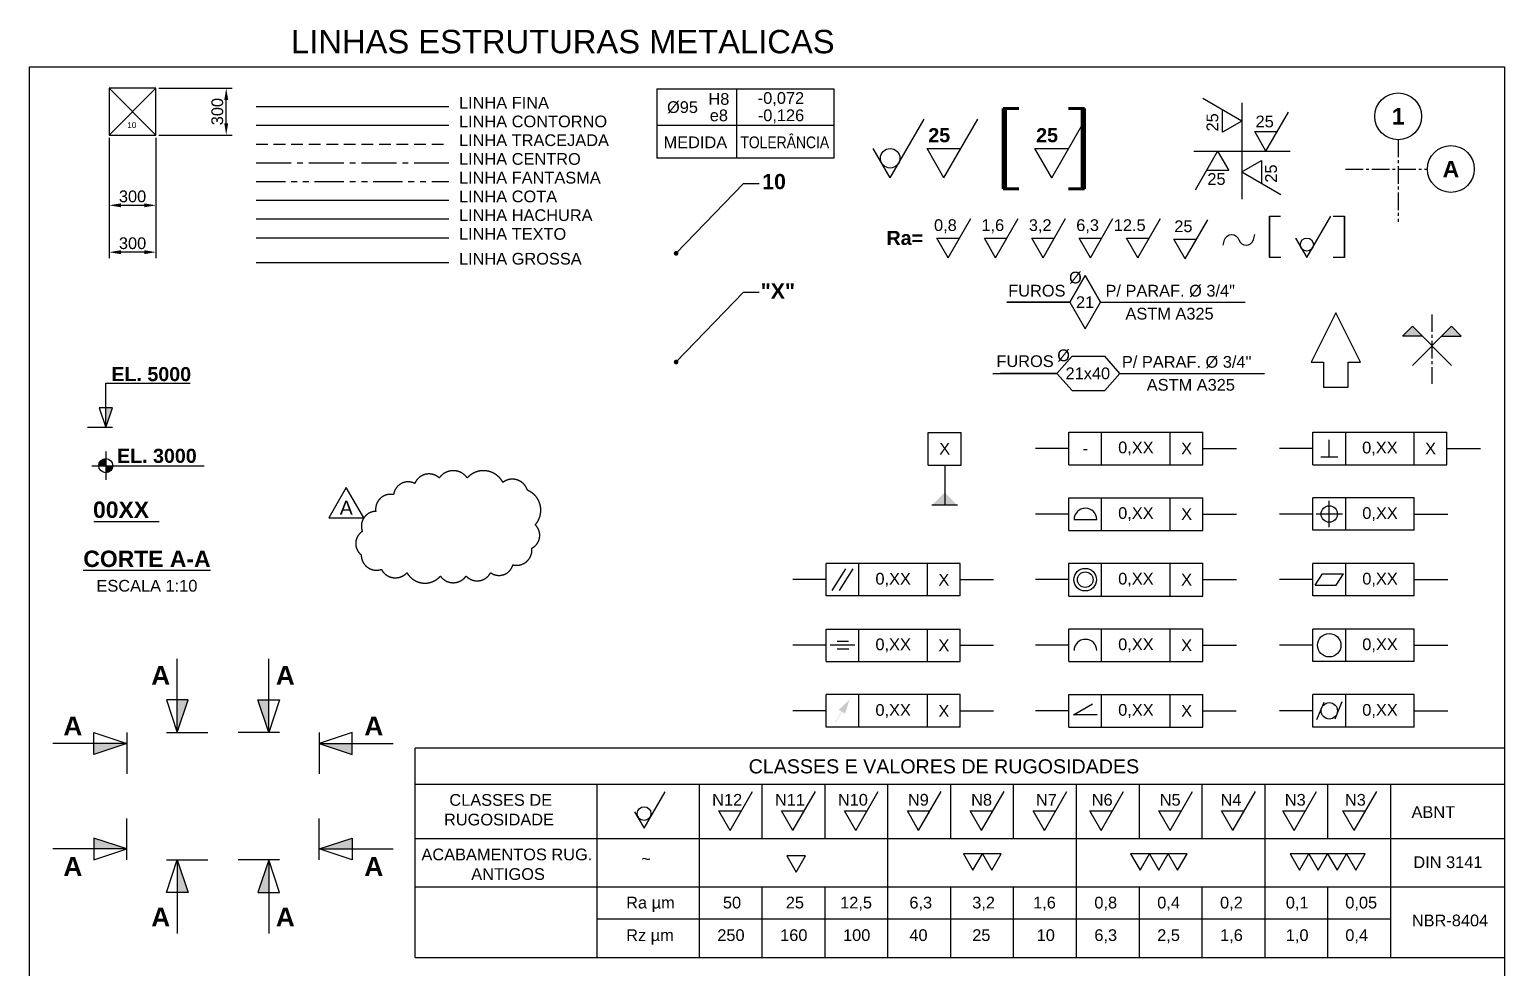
# Model space of a CAD drawing. Header units: millimetres. Extents: x -16232 to 52632, y -3739 to 20678.
# Drawn here: x 25956 to 35403, y 12047 to 18058 of the extents above; entities that cross this region are included whole.
import ezdxf
from ezdxf.enums import TextEntityAlignment as Align

# ---------------------------------------------------------------- set-up
doc = ezdxf.new("R2010")
doc.units = ezdxf.units.MM
doc.header["$LTSCALE"] = 300
doc.header["$MEASUREMENT"] = 0
for name, pattern in [('CENTER', [2, 1.25, -0.25, 0.25, -0.25]), ('CENTER2', [1.125, 0.75, -0.125, 0.125, -0.125]), ('HIDDEN', [0.375, 0.25, -0.125]), ('PHANTOM2', [1.25, 0.625, -0.125, 0.125, -0.125, 0.125, -0.125])]:
    doc.linetypes.add(name, pattern=pattern)
for name, color, linetype in [('EM-PJ-CENTRO', 10, 'CENTER2'), ('EM-PJ-CHEIA', 5, 'Continuous'), ('EM-PJ-CONTORNO', 3, 'Continuous'), ('EM-PJ-COTA', 7, 'Continuous'), ('EM-PJ-FANTASMA', 8, 'PHANTOM2'), ('EM-PJ-FINA', 1, 'Continuous'), ('EM-PJ-HACHURA', 8, 'Continuous'), ('EM-PJ-TEXTO', 7, 'Continuous'), ('EM-PJ-TRACEJADA', 1, 'HIDDEN'), ('EPC02', 2, 'Continuous'), ('FSI 03', 3, 'Continuous'), ('MARCAS REVISÃO', 6, 'CENTER'), ('ME-PJ-CONTORNO', 3, 'Continuous')]:
    doc.layers.add(name, color=color, linetype=linetype)
doc.styles.add('PADRAO ANGLO', font='arial.ttf')
doc.styles.add('PADRAO ANGLO NEG', font='arialbd.ttf')
doc.styles.add('SIMPLEX', font='SIMPLEX')
doc.dimstyles.new('COTAS-ANGLO-PADRÃO', dxfattribs={"dimscale": 30, "dimtxt": 2.5, "dimasz": 2.5, "dimexe": 1.25, "dimexo": 0.625, "dimtad": 1, "dimtxsty": 'PADRAO ANGLO', "dimcen": 2.5, "dimclrd": 256, "dimclre": 256, "dimclrt": 256, "dimadec": 0, "dimazin": 0, "dimtfac": 1, "dimtmove": 0, "dimatfit": 0, "dimfxl": 1, "dimarcsym": 0})

# ---------------------------------------------------------------- blocks, each defined once
blk = doc.blocks.new('*D13')
at = {"layer": 'Defpoints', "color": 0, "transparency": 16777216}
for p in [(26466.4, 17382.7), (26766.4, 17382.7), (26766.4, 16932.7)]:
    blk.add_point(p, dxfattribs=at)
at = {"layer": 'EM-PJ-COTA', "lineweight": -2, "transparency": 16777216}
for p, q in [((26466.4, 17363.9), (26466.4, 16895.2)), ((26766.4, 17363.9), (26766.4, 16895.2)), ((26541.4, 16932.7), (26691.4, 16932.7))]:
    blk.add_line(p, q, dxfattribs=at)
at = {"layer": 'EM-PJ-COTA', "transparency": 16777216}
for points in [[(26541.4, 16945.2), (26541.4, 16920.2), (26466.4, 16932.7)], [(26691.4, 16945.2), (26691.4, 16920.2), (26766.4, 16932.7)]]:
    blk.add_solid(points, dxfattribs=at)
at = {"layer": 'EM-PJ-COTA', "transparency": 16777216, "insert": (26616.4, 16989.7), "char_height": 75, "attachment_point": 5, "style": 'PADRAO ANGLO'}
blk.add_mtext('300', dxfattribs=at)
blk = doc.blocks.new('*D11')
at = {"layer": 'Defpoints', "color": 0, "transparency": 16777216}
for p in [(26766.4, 17682.7), (27216.4, 17682.7), (26766.4, 17382.7)]:
    blk.add_point(p, dxfattribs=at)
at = {"layer": 'EM-PJ-COTA', "lineweight": -2, "transparency": 16777216}
for p, q in [((26785.2, 17682.7), (27253.9, 17682.7)), ((27216.4, 17457.7), (27216.4, 17607.7)), ((26785.2, 17382.7), (27253.9, 17382.7))]:
    blk.add_line(p, q, dxfattribs=at)
at = {"layer": 'EM-PJ-COTA', "transparency": 16777216}
for points in [[(27203.9, 17607.7), (27228.9, 17607.7), (27216.4, 17682.7)], [(27203.9, 17457.7), (27228.9, 17457.7), (27216.4, 17382.7)]]:
    blk.add_solid(points, dxfattribs=at)
at = {"layer": 'EM-PJ-COTA', "transparency": 16777216, "insert": (27159.4, 17532.7), "char_height": 75, "attachment_point": 5, "rotation": 90, "style": 'PADRAO ANGLO'}
blk.add_mtext('300', dxfattribs=at)
blk = doc.blocks.new('A$C133A38BA')
at = {"layer": 'ME-PJ-CONTORNO'}
for p, q in [((0, 0), (20, 20)), ((20, 0), (0, 20))]:
    blk.add_line(p, q, dxfattribs=at)
blk.add_lwpolyline([(0, 0), (20, 0), (20, 20), (0, 20)], close=True, dxfattribs=at)
at = {"layer": 'EM-PJ-COTA', "insert": (9.68, 4.22), "char_height": 2.5, "attachment_point": 5, "style": 'PADRAO ANGLO'}
blk.add_mtext('10', dxfattribs=at)
blk = doc.blocks.new('*D12')
at = {"layer": 'Defpoints', "color": 0, "transparency": 16777216}
for p in [(26466.4, 16932.7), (26766.4, 16932.7), (26466.4, 16632.7)]:
    blk.add_point(p, dxfattribs=at)
at = {"layer": 'EM-PJ-COTA', "lineweight": -2, "transparency": 16777216}
for p, q in [((26466.4, 16913.9), (26466.4, 16595.2)), ((26766.4, 16913.9), (26766.4, 16595.2)), ((26691.4, 16632.7), (26541.4, 16632.7))]:
    blk.add_line(p, q, dxfattribs=at)
at = {"layer": 'EM-PJ-COTA', "transparency": 16777216}
for points in [[(26541.4, 16645.2), (26541.4, 16620.2), (26466.4, 16632.7)], [(26691.4, 16645.2), (26691.4, 16620.2), (26766.4, 16632.7)]]:
    blk.add_solid(points, dxfattribs=at)
at = {"layer": 'EM-PJ-COTA', "transparency": 16777216, "insert": (26616.4, 16689.7), "char_height": 75, "attachment_point": 5, "style": 'PADRAO ANGLO'}
blk.add_mtext('300', dxfattribs=at)
blk = doc.blocks.new('A$C7E4C7917')
at = {"layer": 'EM-PJ-COTA'}
blk.add_circle((-11.47, 4.17), 2.08, dxfattribs=at)
at = {"layer": 'EM-PJ-TEXTO'}
for q in [(-4.25, 12.5), (-15.08, 6.25)]:
    blk.add_line((-11.47, 0), q, dxfattribs=at)
blk = doc.blocks.new('034_0_01_SIMETRIA')
at = {"layer": 'EM-PJ-COTA', "linetype": 'Continuous'}
for p, q in [((-5.3, 5.3), (-8.84, 1.77)), ((-1.77, 1.77), (-8.84, 1.77)), ((8.84, -8.84), (-5.3, 5.3)), ((-5.3, -8.84), (8.84, 5.3)), ((5.3, 1.77), (12.37, 1.77)), ((8.84, 5.3), (12.37, 1.77))]:
    blk.add_line(p, q, dxfattribs=at)
blk = doc.blocks.new('A$C1C0A25BF')
at = {"layer": 'EM-PJ-CHEIA'}
blk.add_line((0, 8.83), (0, 0), dxfattribs=at)
blk.add_lwpolyline([(0, 6.5), (-7, 4.17), (-7, 8.83), (0, 6.5), (-15.75, 6.5)], dxfattribs=at)
blk.add_solid([(0, 6.5), (-7, 4.17), (-7, 6.5)], dxfattribs=at)
blk = doc.blocks.new('A$C484D1F28')
at = {"layer": 'EM-PJ-TEXTO'}
for p, q in [((0, 0), (4.81, 8.33)), ((0, 0), (-2.41, 4.17)), ((-2.41, 4.17), (2.41, 4.17))]:
    blk.add_line(p, q, dxfattribs=at)

msp = doc.modelspace()

# ---------------------------------------------------------------- hatches: boundary and pattern name
at = {"layer": 'EM-PJ-COTA'}
h = msp.add_hatch(color=256, dxfattribs=at)
h.paths.add_polyline_path([(35064.347, 16158.203), (35001.71, 16095.566), (35126.985, 16095.566)])
h.paths.add_polyline_path([(34813.797, 16158.203), (34751.16, 16095.566), (34876.435, 16095.566)])
h = msp.add_hatch(color=256, dxfattribs=at)
h.dxf.hatch_style = 1
h.paths.add_polyline_path([(26445, 15220.924, 0.41421356), (26490, 15265.924), (26445, 15265.924)])
h.paths.add_polyline_path([(26445, 15310.924, 0.41421356), (26400, 15265.924), (26445, 15265.924)])
at = {"layer": 'EM-PJ-TEXTO'}
msp.add_hatch(color=256, dxfattribs=at).paths.add_polyline_path([(31207.52, 13766.488), (31139.229, 13703.101), (31158.381, 13691.072), (31117.919, 13626.652), (31120.46, 13625.057), (31160.921, 13689.476), (31180.072, 13677.448)])

# ---------------------------------------------------------------- linework, layer by layer
for p, q in [((31818.004, 15269.936), (31818.004, 15012.561)), ((31899.763, 15012.561), (31736.245, 15012.561)), ((35403.424, 13456.667), (35403.424, 12117.216)), ((28426.539, 13227.063), (35403.424, 13227.063)), ((29591.128, 12117.216), (29591.128, 13227.063)), ((30246.598, 12117.216), (30246.598, 13227.063)), ((30649.208, 12878.103), (30649.208, 13227.063)), ((31051.818, 12878.103), (31051.818, 13227.063)), ((31454.428, 12117.216), (31454.428, 13227.063)), ((31857.038, 12878.103), (31857.038, 13227.063)), ((32259.648, 12878.103), (32259.648, 13227.063)), ((32662.258, 12878.103), (32662.258, 13227.063)), ((33064.868, 12878.103), (33064.868, 13227.063)), ((33467.478, 12878.103), (33467.478, 13227.063)), ((33870.088, 12878.103), (33870.088, 13227.063)), ((34272.698, 12878.103), (34272.698, 13227.063)), ((34675.308, 12878.103), (34675.308, 13227.063)), ((28426.539, 12878.103), (35403.424, 12878.103)), ((32662.258, 12117.216), (32662.258, 12878.103)), ((33870.088, 12117.216), (33870.088, 12878.103)), ((34675.308, 12117.216), (34675.308, 12878.103)), ((28426.539, 12569.852), (35403.424, 12569.852)), ((30649.208, 12117.216), (30649.208, 12569.852)), ((31051.818, 12117.216), (31051.818, 12569.852)), ((31857.038, 12117.216), (31857.038, 12569.852)), ((32259.648, 12117.216), (32259.648, 12569.852)), ((33064.868, 12117.216), (33064.868, 12569.852)), ((33467.478, 12117.216), (33467.478, 12569.852)), ((34272.698, 12117.216), (34272.698, 12569.852)), ((29591.128, 12365.393), (34675.308, 12365.393))]:
    msp.add_line(p, q)
msp.add_solid([(31736.245, 15012.561), (31818.004, 15094.32), (31899.763, 15012.561)])
at = {"layer": 'EM-PJ-CENTRO', "ltscale": 0.5}
for p, q in [((34722.702, 17352.465), (34722.702, 16827.49)), ((34385.214, 17164.977), (34910.189, 17164.977)), ((34939.072, 16234.235), (34939.072, 15790.357))]:
    msp.add_line(p, q, dxfattribs=at)
at = {"layer": 'EM-PJ-CENTRO'}
msp.add_line((27407.628, 17205.291), (28642.36, 17205.291), dxfattribs=at)
at = {"layer": 'EM-PJ-CHEIA'}
msp.add_line((27407.628, 16566.317), (28642.36, 16566.317), dxfattribs=at)
at = {"layer": 'EM-PJ-CONTORNO'}
for p, q in [((30484.574, 17678.897), (30484.574, 17233.969)), ((31108.316, 17678.897), (31108.316, 17233.969)), ((27407.628, 17445.291), (28642.36, 17445.291)), ((31108.316, 17443.969), (29974.574, 17443.969)), ((26368.767, 14909.375), (26787.392, 14909.375))]:
    msp.add_line(p, q, dxfattribs=at)
at = {"layer": 'EM-PJ-COTA'}
for p, q in [((29974.574, 17678.897), (29974.574, 17233.969)), ((29974.574, 17678.897), (31108.316, 17678.897)), ((31108.316, 17233.969), (29974.574, 17233.969)), ((30530.001, 17071.612), (30628.779, 17071.612)), ((27407.628, 16965.291), (28642.36, 16965.291)), ((34378.478, 16598.088), (34378.478, 16862.626)), ((34378.478, 16862.626), (34378.478, 16598.088)), ((30530.001, 16375.801), (30628.779, 16375.801)), ((32634.361, 15966.784), (32536.322, 15856.976)), ((32634.361, 15966.784), (32842.613, 15966.784)), ((32940.652, 15856.976), (32842.613, 15966.784)), ((32127.166, 15856.976), (32536.322, 15856.976)), ((32536.322, 15856.976), (32634.361, 15747.167)), ((32842.613, 15747.167), (32940.652, 15856.976)), ((32940.652, 15856.976), (33866.772, 15856.976)), ((32634.361, 15747.167), (32842.613, 15747.167)), ((26487, 15509.974), (26328, 15509.974)), ((26445, 15355.924), (26445, 15175.924)), ((26355, 15265.924), (27075, 15265.924))]:
    msp.add_line(p, q, dxfattribs=at)
for points in [[(33971.02, 16598.088), (33897.324, 16598.088), (33897.324, 16862.626), (33897.324, 16598.088), (33897.324, 16862.626), (33969.498, 16862.626)], [(34065.839, 16723.086), (34138.012, 16598.078), (34290.745, 16862.62)], [(34306.3, 16862.617), (34378.478, 16862.626), (34378.478, 16598.088), (34305.506, 16598.088)], [(32814.971, 16312.732), (32716.932, 16482.541), (32618.893, 16312.732), (32215.152, 16312.732), (32618.893, 16312.732), (32716.932, 16142.924), (32814.971, 16312.732), (33742.645, 16312.732)], [(26445, 15509.974), (26487, 15635.974), (26403, 15635.974), (26445, 15509.974), (26445, 15793.474), (26985, 15793.474)]]:
    msp.add_lwpolyline(points, dxfattribs=at)
msp.add_lwpolyline([(33601.527, 16677.956), (33609.947, 16711.637, -0.73121785), (33702.569, 16711.637, 0.73121785), (33795.191, 16711.637), (33803.612, 16745.318)], format="xyb", dxfattribs=at)
msp.add_lwpolyline([(34323.956, 16244.116), (34165.753, 15927.709), (34244.855, 15927.709), (34244.855, 15769.506), (34403.058, 15769.506), (34403.058, 15927.709), (34482.159, 15927.709)], close=True, dxfattribs=at)
for centre, radius in [((34722.702, 17502.465), 150), ((35060.189, 17164.977), 150), ((34138.012, 16681.417), 41.669), ((26445, 15265.924), 45)]:
    msp.add_circle(centre, radius, dxfattribs=at)
msp.add_solid([(26445, 15509.974), (26487, 15635.974), (26445, 15635.974)], dxfattribs=at)
at = {"layer": 'EM-PJ-FANTASMA'}
msp.add_line((27407.628, 17085.291), (28642.36, 17085.291), dxfattribs=at)
at = {"layer": 'EM-PJ-FINA'}
msp.add_line((27407.628, 17565.291), (28642.36, 17565.291), dxfattribs=at)
msp.add_lwpolyline([(27985.302, 15126.305), (27872.802, 14931.45), (28097.802, 14931.45), (27985.302, 15126.305)], dxfattribs=at)
at = {"layer": 'EM-PJ-HACHURA'}
msp.add_line((27407.628, 16845.291), (28642.36, 16845.291), dxfattribs=at)
at = {"layer": 'EM-PJ-TEXTO'}
for p, q in [((33721.787, 17472.398), (33471.787, 17616.736)), ((33721.787, 17588.096), (33721.787, 16971.777)), ((31813.097, 17108.814), (32029.603, 17483.814)), ((32503.747, 17108.814), (32720.253, 17483.814)), ((33596.787, 17400.23), (33596.787, 17544.567)), ((33875.867, 17279.936), (34020.205, 17529.936)), ((33721.787, 17472.398), (33596.787, 17400.23)), ((33803.698, 17404.936), (33948.036, 17404.936)), ((33875.867, 17279.936), (33803.698, 17404.936)), ((31704.844, 17296.314), (31921.35, 17296.314)), ((31813.097, 17108.814), (31704.844, 17296.314)), ((32395.494, 17296.314), (32612, 17296.314)), ((32503.747, 17108.814), (32395.494, 17296.314)), ((33413.627, 17279.936), (34029.947, 17279.936)), ((33566.245, 17279.936), (33421.907, 17029.936)), ((33566.245, 17279.936), (33638.414, 17154.936)), ((33721.787, 17146.8), (33846.787, 17218.969)), ((33846.787, 17218.969), (33846.787, 17074.631)), ((33638.414, 17154.936), (33494.076, 17154.936)), ((33721.787, 17146.8), (33971.787, 17002.463)), ((31840.594, 16597.421), (31984.932, 16847.421)), ((32144.17, 16597.421), (32288.508, 16847.421)), ((32447.746, 16597.421), (32592.083, 16847.421)), ((32751.321, 16597.421), (32895.659, 16847.421)), ((33054.897, 16597.421), (33199.234, 16847.421)), ((33358.472, 16590.15), (33502.81, 16840.15)), ((27407.628, 16725.291), (28642.36, 16725.291)), ((31840.594, 16597.421), (31768.426, 16722.421)), ((31768.426, 16722.421), (31912.763, 16722.421)), ((32144.17, 16597.421), (32072.001, 16722.421)), ((32072.001, 16722.421), (32216.339, 16722.421)), ((32447.746, 16597.421), (32375.577, 16722.421)), ((32375.577, 16722.421), (32519.914, 16722.421)), ((32751.321, 16597.421), (32679.152, 16722.421)), ((32679.152, 16722.421), (32823.49, 16722.421)), ((33054.897, 16597.421), (32982.728, 16722.421)), ((32982.728, 16722.421), (33127.066, 16722.421)), ((33358.472, 16590.15), (33286.304, 16715.15)), ((33286.304, 16715.15), (33430.641, 16715.15)), ((31713.004, 15479.253), (31923.004, 15479.253)), ((31713.004, 15269.936), (31713.004, 15479.253)), ((31923.004, 15269.936), (31923.004, 15479.253)), ((32613.081, 15480.83), (33472.352, 15480.83)), ((32613.081, 15271.513), (32613.081, 15480.83)), ((32822.976, 15271.513), (32822.976, 15480.83)), ((33262.352, 15271.513), (33262.352, 15480.83)), ((33472.352, 15271.513), (33472.352, 15480.83)), ((34176.519, 15272.064), (34176.519, 15480.279)), ((34176.519, 15480.279), (35034.932, 15480.279)), ((34281.467, 15321.469), (34281.467, 15430.874)), ((34386.414, 15272.064), (34386.414, 15480.279)), ((34824.932, 15272.064), (34824.932, 15480.279)), ((35034.932, 15272.064), (35034.932, 15480.279)), ((32613.081, 15376.171), (32399.134, 15376.171)), ((33472.352, 15376.171), (33686.299, 15376.171)), ((34176.519, 15376.171), (33962.572, 15376.171)), ((35034.932, 15376.171), (35248.879, 15376.171)), ((31713.004, 15269.936), (31923.004, 15269.936)), ((32613.081, 15271.513), (33472.352, 15271.513)), ((34176.519, 15272.064), (35034.932, 15272.064)), ((32613.081, 15060.83), (33472.352, 15060.83)), ((32613.081, 14851.513), (32613.081, 15060.83)), ((32822.976, 14851.513), (32822.976, 15060.83)), ((33262.352, 14851.513), (33262.352, 15060.83)), ((33472.352, 14851.513), (33472.352, 15060.83)), ((34825.79, 15060.279), (34176.519, 15060.279)), ((34176.519, 14852.064), (34176.519, 15060.279)), ((34281.011, 14872.203), (34281.011, 15040.649)), ((34386.414, 14852.064), (34386.414, 15060.279)), ((34825.79, 14852.064), (34825.79, 15060.279)), ((32613.081, 14956.171), (32399.134, 14956.171)), ((33472.352, 14956.171), (33686.299, 14956.171)), ((34176.519, 14956.171), (33962.572, 14956.171)), ((34365.234, 14956.426), (34196.788, 14956.426)), ((34825.79, 14956.171), (35039.737, 14956.171)), ((32613.081, 14851.513), (33472.352, 14851.513)), ((32646.702, 14921.701), (32791.588, 14921.701)), ((34825.79, 14852.064), (34176.519, 14852.064)), ((31917.638, 14640.279), (31059.225, 14640.279)), ((31059.225, 14432.064), (31059.225, 14640.279)), ((31096.424, 14465.854), (31184.754, 14606.488)), ((31143.59, 14465.854), (31231.92, 14606.488)), ((31269.12, 14432.064), (31269.12, 14640.279)), ((31707.638, 14432.064), (31707.638, 14640.279)), ((31917.638, 14432.064), (31917.638, 14640.279)), ((32613.081, 14640.83), (33472.352, 14640.83)), ((32613.081, 14431.513), (32613.081, 14640.83)), ((32822.976, 14431.513), (32822.976, 14640.83)), ((33262.352, 14431.513), (33262.352, 14640.83)), ((33472.352, 14431.513), (33472.352, 14640.83)), ((34825.79, 14640.279), (34176.519, 14640.279)), ((34176.519, 14432.064), (34176.519, 14640.279)), ((34191.648, 14500.84), (34236.724, 14572.606)), ((34236.724, 14572.606), (34371.285, 14572.606)), ((34326.21, 14500.84), (34371.285, 14572.606)), ((34386.414, 14432.064), (34386.414, 14640.279)), ((34825.79, 14432.064), (34825.79, 14640.279)), ((31059.225, 14536.171), (30845.277, 14536.171)), ((31917.638, 14536.171), (32131.585, 14536.171)), ((32613.081, 14536.171), (32399.134, 14536.171)), ((33472.352, 14536.171), (33686.299, 14536.171)), ((34176.519, 14536.171), (33962.572, 14536.171)), ((34191.648, 14500.84), (34326.21, 14500.84)), ((34825.79, 14536.171), (35039.737, 14536.171)), ((31917.638, 14432.064), (31059.225, 14432.064)), ((32613.081, 14431.513), (33472.352, 14431.513)), ((34825.79, 14432.064), (34176.519, 14432.064)), ((31059.225, 14012.064), (31059.225, 14220.279)), ((31059.225, 14220.279), (31917.638, 14220.279)), ((31269.12, 14012.064), (31269.12, 14220.279)), ((31707.638, 14012.064), (31707.638, 14220.279)), ((31917.638, 14012.064), (31917.638, 14220.279)), ((32613.081, 14011.513), (32613.081, 14220.83)), ((32613.081, 14220.83), (33472.352, 14220.83)), ((32822.976, 14011.513), (32822.976, 14220.83)), ((33262.352, 14011.513), (33262.352, 14220.83)), ((33472.352, 14011.513), (33472.352, 14220.83)), ((34825.79, 14220.279), (34176.519, 14220.279)), ((34176.519, 14012.064), (34176.519, 14220.279)), ((34386.414, 14012.064), (34386.414, 14220.279)), ((34825.79, 14012.064), (34825.79, 14220.279)), ((31059.225, 14116.171), (30845.277, 14116.171)), ((31243.165, 14115.897), (31085.368, 14115.897)), ((31202.928, 14139.897), (31128.42, 14139.897)), ((31204.065, 14091.897), (31128.42, 14091.897)), ((31917.638, 14116.171), (32131.585, 14116.171)), ((32613.081, 14116.171), (32399.134, 14116.171)), ((33472.352, 14116.171), (33686.299, 14116.171)), ((34176.519, 14116.171), (33962.572, 14116.171)), ((34825.79, 14116.171), (35039.737, 14116.171)), ((31059.225, 14012.064), (31917.638, 14012.064)), ((32613.081, 14011.513), (33472.352, 14011.513)), ((34825.79, 14012.064), (34176.519, 14012.064)), ((31917.638, 13800.279), (31059.225, 13800.279)), ((31059.225, 13592.064), (31059.225, 13800.279)), ((31269.12, 13592.064), (31269.12, 13800.279)), ((31707.638, 13592.064), (31707.638, 13800.279)), ((31917.638, 13592.064), (31917.638, 13800.279)), ((32613.081, 13800.279), (33471.494, 13800.279)), ((32613.081, 13592.064), (32613.081, 13800.279)), ((32822.976, 13592.064), (32822.976, 13800.279)), ((33261.494, 13592.064), (33261.494, 13800.279)), ((33471.494, 13592.064), (33471.494, 13800.279)), ((34825.79, 13800.279), (34176.519, 13800.279)), ((34176.519, 13592.064), (34176.519, 13800.279)), ((34386.414, 13592.064), (34386.414, 13800.279)), ((34825.79, 13592.064), (34825.79, 13800.279)), ((32642.191, 13670.429), (32765.173, 13741.433)), ((34246.05, 13748.926), (34200.045, 13638.543)), ((34362.043, 13754.296), (34316.043, 13643.926)), ((31059.225, 13696.171), (30845.277, 13696.171)), ((31917.638, 13696.171), (32131.585, 13696.171)), ((32613.081, 13696.171), (32399.134, 13696.171)), ((32794.447, 13670.429), (32642.191, 13670.429)), ((33471.494, 13696.171), (33685.441, 13696.171)), ((34176.519, 13696.171), (33962.572, 13696.171)), ((34825.79, 13696.171), (35039.737, 13696.171)), ((31917.638, 13592.064), (31059.225, 13592.064)), ((32613.081, 13592.064), (33471.494, 13592.064)), ((34825.79, 13592.064), (34176.519, 13592.064)), ((29892.43, 12945.866), (30026.932, 13178.83)), ((29832.202, 13050.183), (29892.43, 12945.866))]:
    msp.add_line(p, q, dxfattribs=at)
msp.add_lwpolyline([(34336.169, 15321.469), (34226.764, 15321.469)], dxfattribs=at)
for points in [[(30927.302, 12767.976), (30806.846, 12767.976), (30867.074, 12663.658)], [(32059.151, 12780.411), (31938.695, 12780.411), (31998.923, 12676.093)], [(32179.606, 12780.411), (32059.151, 12780.411), (32119.378, 12676.093)], [(33129.193, 12780.411), (33008.737, 12780.411), (33068.965, 12676.093)], [(33249.648, 12780.411), (33129.193, 12780.411), (33189.421, 12676.093)], [(33370.104, 12780.411), (33249.648, 12780.411), (33309.876, 12676.093)], [(34150.256, 12780.411), (34029.801, 12780.411), (34090.029, 12676.093)], [(34270.712, 12780.411), (34150.256, 12780.411), (34210.484, 12676.093)], [(34391.168, 12780.411), (34270.712, 12780.411), (34330.94, 12676.093)], [(34511.623, 12780.411), (34391.168, 12780.411), (34451.395, 12676.093)]]:
    msp.add_lwpolyline(points, close=True, dxfattribs=at)
for centre, radius in [((34281.011, 14956.426), 52.5), ((32718.029, 14536.171), 72.443), ((32718.029, 14536.171), 50.004), ((34281.011, 14116.426), 74.993), ((34281.011, 13696.426), 52.5), ((29892.43, 13038.615), 43.768)]:
    msp.add_circle(centre, radius, dxfattribs=at)
for centre in [(32719.145, 14921.701), (32719.145, 14081.701)]:
    msp.add_arc(centre, 72.443, 0, 180, dxfattribs=at)
at = {"layer": 'EM-PJ-TRACEJADA'}
msp.add_line((27407.628, 17325.291), (28642.36, 17325.291), dxfattribs=at)
at = {"layer": 'EPC02'}
for q in [(32634.361, 15966.784), (32175.431, 15856.976)]:
    msp.add_line((32536.322, 15856.976), q, dxfattribs=at)
msp.add_lwpolyline([(32215.152, 16312.732), (32618.893, 16312.732), (32716.932, 16482.541), (32814.971, 16312.732)], dxfattribs=at)
at = {"layer": 'FSI 03', "ltscale": 0.2}
for p, q in [((28426.539, 12117.216), (28426.539, 13456.667)), ((35403.424, 13456.667), (28426.539, 13456.667)), ((28426.539, 12117.216), (35403.424, 12117.216))]:
    msp.add_line(p, q, dxfattribs=at)
at = {"layer": 'MARCAS REVISÃO'}
msp.add_lwpolyline([(29145.281, 15108.958, 0.52056705), (28988.175, 15158.912, 0.52056705), (28988.175, 15158.912, 0.52056705), (28759.658, 15187.456, 0.52056705), (28759.658, 15187.456, 0.52056705), (28581.129, 15187.456, 0.52056705), (28581.129, 15187.456, 0.52056705), (28424.024, 15151.775, 0.52056705), (28424.024, 15151.775, 0.52056705), (28288.341, 15080.413, 0.52056705), (28288.341, 15080.413, 0.52056705), (28174.083, 14973.371, 0.52056705), (28174.083, 14973.371, 0.52056705), (28088.389, 14844.919, 0.52056705), (28088.389, 14844.919, 0.52056705), (28081.248, 14695.059, 0.52056705), (28081.248, 14695.059, 0.52056705), (28209.789, 14602.289, 0.52056705), (28209.789, 14602.289, 0.52056705), (28374.035, 14580.88, 0.52056705), (28374.035, 14580.88, 0.52056705), (28588.27, 14559.471, 0.52056705), (28588.27, 14559.471, 0.52056705), (28752.517, 14559.471, 0.52056705), (28752.517, 14559.471, 0.52056705), (28909.623, 14580.88, 0.52056705), (28909.623, 14580.88, 0.52056705), (29052.446, 14630.833, 0.52056705), (29052.446, 14630.833, 0.52056705), (29173.846, 14737.876, 0.52056705), (29173.846, 14737.876, 0.52056705), (29195.269, 14887.736, 0.52056705), (29195.269, 14887.736, 0.52056705)], format="xyb", close=True, dxfattribs=at)
at = {"layer": 'ME-PJ-CONTORNO'}
msp.add_lwpolyline([(25956.373, 17820), (35403.424, 17820), (35403.424, 8910), (25956.373, 8910)], close=True, dxfattribs=at)

# ---------------------------------------------------------------- block references
at = {"yscale": 30, "zscale": 30}
for p, xscale, rotation in [((27097.737, 13557.109), -30, 90), ((27293.718, 13557.109), 30, 270), ((26579.066, 13007.23), -30, 180), ((27812.389, 13007.23), 30, 180), ((27097.737, 12742.764), 30, 90.00000000000001), ((27293.718, 12742.764), -30, 270)]:
    msp.add_blockref('A$C1C0A25BF', p, dxfattribs=dict(at, xscale=xscale, rotation=rotation))
for name, p, xscale in [('A$C1C0A25BF', (26579.066, 13292.643), 30), ('A$C1C0A25BF', (27812.389, 13292.643), -30), ('A$C484D1F28', (30443.201, 12930.946), 30), ('A$C484D1F28', (30845.812, 12930.946), 30), ('A$C484D1F28', (31248.422, 12930.946), 30), ('A$C484D1F28', (31651.032, 12930.946), 30), ('A$C484D1F28', (32053.642, 12930.946), 30), ('A$C484D1F28', (32456.252, 12930.946), 30), ('A$C484D1F28', (32819.597, 12930.946), 30), ('A$C484D1F28', (33261.472, 12930.946), 30), ('A$C484D1F28', (33664.082, 12930.946), 30), ('A$C484D1F28', (34055.739, 12930.946), 30), ('A$C484D1F28', (34440.869, 12930.946), 30)]:
    msp.add_blockref(name, p, dxfattribs=dict(at, xscale=xscale))
at = {"layer": 'EM-PJ-COTA'}
for name, p, xscale, yscale, zscale in [('A$C7E4C7917', (31813.097, 17108.814), 30, 30, 30), ('034_0_01_SIMETRIA', (34907.754, 16064.247), 17.71653543310094, 17.71653543310094, 17.71653543310094)]:
    msp.add_blockref(name, p, dxfattribs=dict(at, xscale=xscale, yscale=yscale, zscale=zscale))
at = {"layer": 'ME-PJ-CONTORNO', "xscale": 15, "yscale": 15, "zscale": 15}
msp.add_blockref('A$C133A38BA', (26466.432, 17382.666), dxfattribs=at)

# ---------------------------------------------------------------- texts
at = {"style": 'PADRAO ANGLO'}
for s, p in [('LINHA FINA', (28707.039, 17552.229)), ('LINHA CONTORNO', (28707.039, 17432.229)), ('LINHA TRACEJADA', (28707.039, 17312.229)), ('LINHA CENTRO', (28707.039, 17192.229)), ('LINHA FANTASMA', (28707.039, 17072.229)), ('LINHA COTA', (28707.039, 16952.229)), ('LINHA HACHURA', (28707.039, 16832.229)), ('LINHA TEXTO', (28707.039, 16712.229)), ('LINHA GROSSA', (28707.039, 16553.255))]:
    msp.add_text(s, height=75, dxfattribs=at).set_placement(p)
at = {"layer": 'EM-PJ-COTA', "style": 'PADRAO ANGLO'}
for s, p in [('%%C95', (30138.652, 17561.433)), ('H8', (30371.757, 17613.664)), ('-0,072', (30769.202, 17613.427)), ('e8', (30371.757, 17508.664)), ('-0,126', (30769.525, 17502.701)), ('MEDIDA', (30221.208, 17336.05)), ('X', (31818.004, 15374.594)), ('0,XX', (33042.664, 15376.171)), ('X', (33367.352, 15376.171)), ('0,XX', (34605.244, 15375.62)), ('X', (34929.932, 15375.62)), ('-', (32718.029, 15376.171)), ('0,XX', (33042.664, 14956.171)), ('X', (33367.352, 14956.171)), ('0,XX', (34606.102, 14956.171)), ('0,XX', (31487.95, 14535.62)), ('X', (31812.638, 14535.62)), ('0,XX', (33042.664, 14536.171)), ('X', (33367.352, 14536.171)), ('0,XX', (34606.102, 14536.171)), ('0,XX', (31487.95, 14115.62)), ('X', (31812.638, 14115.62)), ('0,XX', (33042.664, 14116.171)), ('X', (33367.352, 14116.171)), ('0,XX', (34606.102, 14116.171)), ('0,XX', (31487.95, 13695.62)), ('X', (31812.638, 13695.62)), ('0,XX', (33042.664, 13696.171)), ('X', (33367.352, 13696.171)), ('0,XX', (34606.102, 13696.171))]:
    msp.add_text(s, height=75, dxfattribs=at).set_placement(p, align=Align.MIDDLE)
for p in [(33569.891, 17405.709), (33945.529, 17077.799)]:
    msp.add_text('25', height=75, rotation=90, dxfattribs=at).set_placement(p)
for s, height, p in [('25', 75, (33809.198, 17431.848)), ('25', 75, (33500.246, 17063.839)), ('0,8', 75, (31749.713, 16768.341)), ('1,6', 75, (32053.289, 16768.341)), ('3,2', 75, (32356.865, 16768.341)), ('6,3', 75, (32660.44, 16768.341)), ('12.5', 75, (32901.09, 16768.341)), ('25', 75, (33288.663, 16761.07)), ('CLASSES E VALORES DE RUGOSIDADES', 90, (30562.302, 13296.075)), ('CLASSES DE', 75, (28645.514, 13088.457)), ('N12', 75, (30328.524, 13089.378)), ('N11', 75, (30731.134, 13089.378)), ('N10', 75, (31133.744, 13089.378)), ('N9', 75, (31582.337, 13089.378)), ('N8', 75, (31987.432, 13089.378)), ('N7', 75, (32402.47, 13089.378)), ('N6', 75, (32759.627, 13089.378)), ('N5', 75, (33195.262, 13089.378)), ('N4', 75, (33584.905, 13089.378)), ('N3', 75, (33996.344, 13089.378)), ('N3', 75, (34381.475, 13089.378)), ('RUGOSIDADE', 75, (28611.161, 12962.975)), ('ABNT', 75, (34808.049, 13010.915)), ('ACABAMENTOS RUG.', 75, (28466.736, 12739.497)), ('~', 75, (29875.063, 12711.874)), ('DIN 3141', 75, (34819.586, 12689.791)), ('ANTIGOS', 75, (28785.782, 12614.015)), ('Ra µm', 75, (29777.884, 12431.246)), ('50', 75, (30397.642, 12431.246)), ('25', 75, (30800.327, 12431.246)), ('12,5', 75, (31148.538, 12431.246)), ('6,3', 75, (31591.79, 12431.246)), ('3,2', 75, (31994.4, 12431.246)), ('1,6', 75, (32384.373, 12431.246)), ('0,8', 75, (32776.447, 12431.246)), ('0,4', 75, (33179.058, 12431.246)), ('0,2', 75, (33581.668, 12431.246)), ('0,1', 75, (34002.705, 12431.246)), ('0,05', 75, (34383.756, 12431.246)), ('NBR-8404', 75, (34809.972, 12316.948)), ('Rz µm', 75, (29777.884, 12222.951)), ('250', 75, (30361.583, 12222.951)), ('160', 75, (30764.193, 12222.951)), ('100', 75, (31166.803, 12222.951)), ('40', 75, (31591.79, 12222.951)), ('25', 75, (31994.4, 12222.951)), ('10', 75, (32407.213, 12222.951)), ('6,3', 75, (32776.447, 12222.951)), ('2,5', 75, (33179.058, 12222.951)), ('1,6', 75, (33581.668, 12222.951)), ('1,0', 75, (34002.705, 12222.951)), ('0,4', 75, (34383.756, 12222.951))]:
    msp.add_text(s, height=height, dxfattribs=at).set_placement(p)
at = {"layer": 'EM-PJ-COTA', "style": 'PADRAO ANGLO', "width": 0.85}
msp.add_text('TOLERÂNCIA', height=75, dxfattribs=at).set_placement((30793.583, 17345.499), align=Align.MIDDLE)
at = {"layer": 'EM-PJ-TEXTO'}
for s, height, style, p in [('LINHAS ESTRUTURAS METALICAS', 150, 'PADRAO ANGLO', (29372.132, 17981.003)), ('1', 105, 'PADRAO ANGLO NEG', (34722.702, 17502.465)), ('A', 105, 'PADRAO ANGLO NEG', (35060.189, 17164.977)), ('10', 97.5, 'PADRAO ANGLO NEG', (30725.17, 17084.69)), ('"X"', 97.5, 'PADRAO ANGLO NEG', (30749.463, 16383.76)), ('21', 75, 'PADRAO ANGLO', (32716.932, 16312.732)), ('21x40', 75, 'PADRAO ANGLO', (32734.672, 15856.976)), ('00XX', 105, 'PADRAO ANGLO NEG', (26542.655, 14983.904)), ('%%uCORTE A-A', 105, 'PADRAO ANGLO NEG', (26708.536, 14669.676)), ('ESCALA 1:10', 75, 'PADRAO ANGLO', (26708.536, 14497.176)), ('A', 120, 'PADRAO ANGLO NEG', (26796.671, 13923.543)), ('A', 120, 'PADRAO ANGLO NEG', (27594.784, 13923.543)), ('A', 120, 'PADRAO ANGLO NEG', (26234.083, 13599.895)), ('A', 120, 'PADRAO ANGLO NEG', (28161.565, 13599.895)), ('A', 120, 'PADRAO ANGLO NEG', (26234.083, 12699.977)), ('A', 120, 'PADRAO ANGLO NEG', (28161.565, 12699.977)), ('A', 120, 'PADRAO ANGLO NEG', (26796.671, 12376.33)), ('A', 120, 'PADRAO ANGLO NEG', (27594.784, 12376.33))]:
    msp.add_text(s, height=height, dxfattribs=dict(at, style=style)).set_placement(p, align=Align.MIDDLE_CENTER)
for s, height, style, p in [('[ ]', 337.5, 'SIMPLEX', (32134.121, 17150.475)), ('25', 90, 'PADRAO ANGLO NEG', (31713.093, 17336.682)), ('25', 90, 'PADRAO ANGLO NEG', (32403.743, 17336.682)), ('Ra=', 90, 'PADRAO ANGLO NEG', (31445.147, 16678.933)), ('%%C', 75, 'PADRAO ANGLO', (32614.511, 16432.954)), ('FUROS', 75, 'PADRAO ANGLO', (32224.936, 16348.689)), ('P/ PARAF. %%c 3/4"', 75, 'PADRAO ANGLO', (32847.945, 16348.732)), ('ASTM A325', 75, 'PADRAO ANGLO', (32975.775, 16201.724)), ('FUROS', 75, 'PADRAO ANGLO', (32149.319, 15897.504)), ('%%C', 75, 'PADRAO ANGLO', (32538.763, 15934.887)), ('P/ PARAF. %%c 3/4"', 75, 'PADRAO ANGLO', (32953.073, 15892.976)), ('ASTM A325', 75, 'PADRAO ANGLO', (33112.078, 15745.967)), ('EL. 3000', 90, 'PADRAO ANGLO NEG', (26517, 15283.924))]:
    msp.add_text(s, height=height, dxfattribs=dict(at, style=style)).set_placement(p)
at = {"layer": 'EM-PJ-TEXTO', "style": 'PADRAO ANGLO NEG'}
msp.add_text('EL. 5000', height=90, dxfattribs=at).set_placement((26481, 15851.974), align=Align.MIDDLE_LEFT)
at = {"layer": 'EM-PJ-TEXTO', "style": 'PADRAO ANGLO'}
msp.add_text('A', height=90, dxfattribs=at).set_placement((27985.302, 14996.402), align=Align.MIDDLE)

# ---------------------------------------------------------------- dimensions: what is measured, and where the dimension line sits
at = {"layer": 'EM-PJ-COTA'}
dim = msp.add_linear_dim(base=(27216.432, 17682.666), p1=(26766.432, 17382.666), p2=(26766.432, 17682.666), angle=90, dimstyle='COTAS-ANGLO-PADRÃO', override={"dimscale": 30, "dimdec": 0}, dxfattribs=at)
dim.commit()
dim.dimension.update_dxf_attribs({"geometry": '*D11', "text_midpoint": (27159.363, 17532.666)})
dim = msp.add_linear_dim(base=(26766.432, 16932.666), p1=(26466.432, 17382.666), p2=(26766.432, 17382.666), dimstyle='COTAS-ANGLO-PADRÃO', override={"dimscale": 30, "dimdec": 0}, dxfattribs=at)
dim.commit()
dim.dimension.update_dxf_attribs({"geometry": '*D13', "text_midpoint": (26616.432, 16932.666), "dimtype": 160})
dim = msp.add_linear_dim(base=(26466.432, 16632.666), p1=(26766.432, 16932.666), p2=(26466.432, 16932.666), dimstyle='COTAS-ANGLO-PADRÃO', override={"dimscale": 30, "dimdec": 0}, dxfattribs=at)
dim.commit()
dim.dimension.update_dxf_attribs({"geometry": '*D12', "text_midpoint": (26616.432, 16689.734)})

# ---------------------------------------------------------------- leaders
for points in [[(30098.061, 16625.704), (30530.001, 17071.612)], [(30098.061, 15929.892), (30530.001, 16375.801)]]:
    msp.add_leader(points, dimstyle='COTAS-ANGLO-PADRÃO', override={"dimasz": 1, "dimldrblk": 'Dot'}, dxfattribs=at)

doc.saveas('drawing.dxf')
